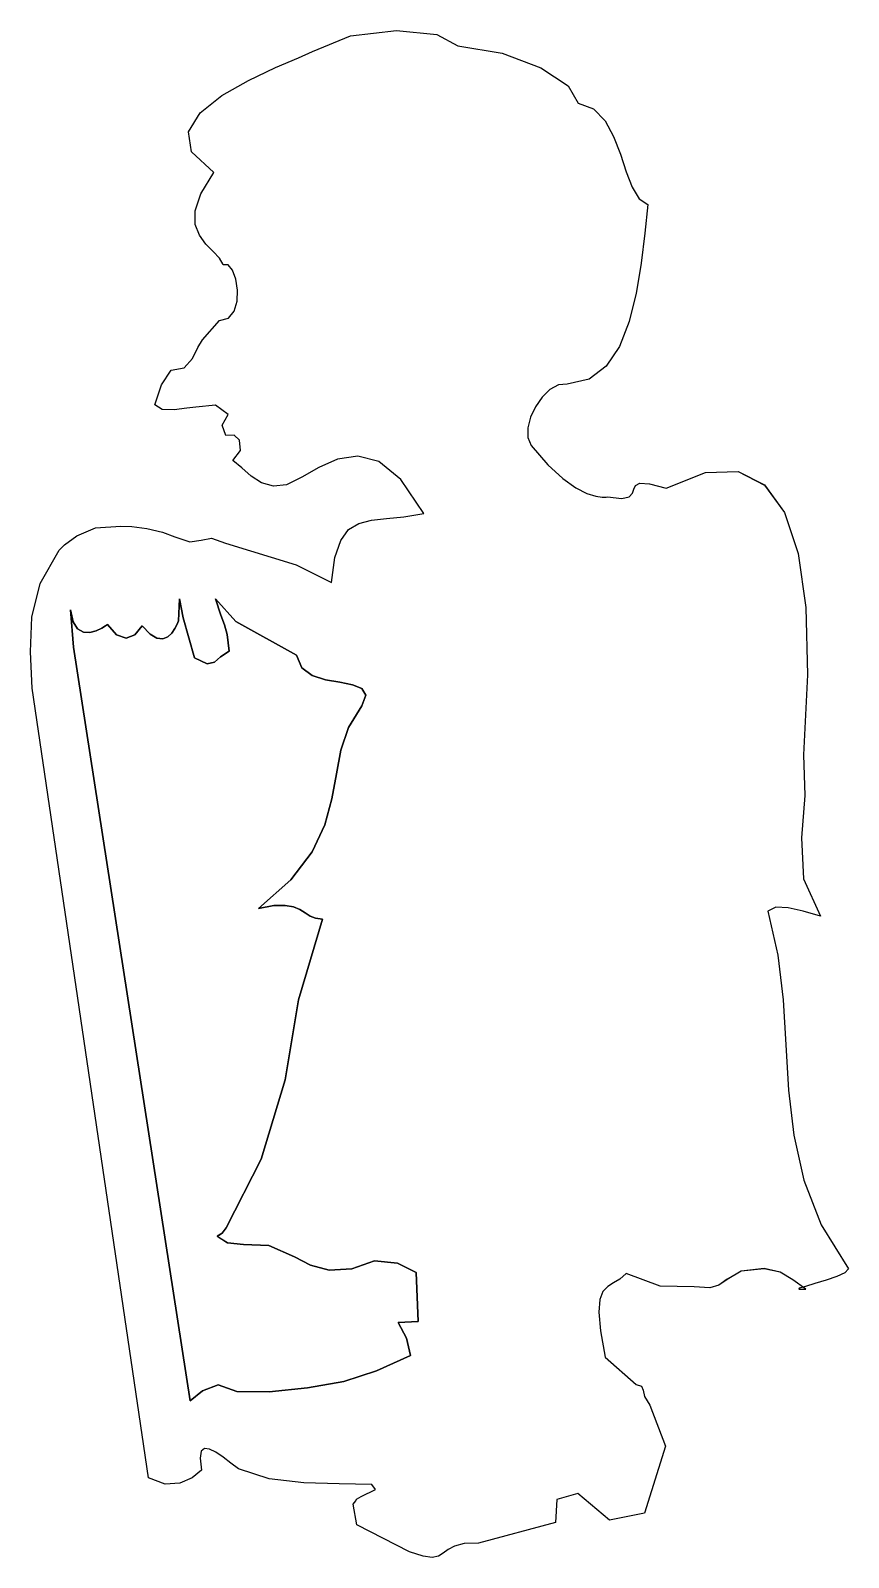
# Model space of a CAD drawing. Header units: millimetres. Extents: x 0.01 to 1.92, y 0.01 to 3.57.
import ezdxf

# ---------------------------------------------------------------- set-up
doc = ezdxf.new("R2010")
doc.units = ezdxf.units.MM
doc.layers.get('0').update_dxf_attribs({"linetype": 'CONTINUOUS', "true_color": 0xffffff})

msp = doc.modelspace()

# ---------------------------------------------------------------- linework, layer by layer
at = {"color": 0}
msp.add_line((0.4386, 2.2424), (0.4386, 2.2424), dxfattribs=at)
for points in [[(1.1852, 2.6902), (1.1736, 2.6655), (1.1673, 2.6408), (1.1673, 2.6182), (1.1751, 2.6001), (1.2143, 2.555), (1.2493, 2.5227), (1.2798, 2.501), (1.3055, 2.4879), (1.326, 2.4813), (1.3411, 2.4793), (1.3503, 2.4795), (1.3535, 2.48), (1.3866, 2.4766), (1.4042, 2.4802), (1.4119, 2.4883), (1.4151, 2.498), (1.4191, 2.5068), (1.4293, 2.5119), (1.4512, 2.5106), (1.4902, 2.5002), (1.5821, 2.5367), (1.6586, 2.539), (1.7199, 2.5077), (1.7663, 2.4439), (1.7983, 2.3483), (1.8161, 2.2217), (1.8201, 2.0649), (1.8108, 1.8789), (1.8138, 1.7839), (1.8065, 1.6853), (1.8111, 1.5893), (1.8503, 1.5023), (1.8104, 1.5139), (1.7749, 1.5221), (1.7464, 1.5233), (1.7276, 1.5138), (1.751, 1.4112), (1.7631, 1.3072), (1.7694, 1.2023), (1.7758, 1.0969), (1.788, 0.9915), (1.8115, 0.8866), (1.8522, 0.7826), (1.9158, 0.68), (1.9074, 0.671), (1.8885, 0.6619), (1.8637, 0.6533), (1.8376, 0.6456), (1.8152, 0.6392), (1.8009, 0.6346), (1.7997, 0.6324), (1.8162, 0.6329), (1.7861, 0.6547), (1.7565, 0.6721), (1.7191, 0.6805), (1.6654, 0.6747), (1.6326, 0.6556), (1.6133, 0.6422), (1.5925, 0.636), (1.5555, 0.6382), (1.4761, 0.6394), (1.3968, 0.6691), (1.3822, 0.6562), (1.3675, 0.6474), (1.3539, 0.6389), (1.3429, 0.6272), (1.3355, 0.6085), (1.3331, 0.5792), (1.3368, 0.5355), (1.348, 0.4739), (1.4201, 0.4106), (1.433, 0.4066), (1.4366, 0.397), (1.44, 0.3821), (1.4524, 0.362), (1.4886, 0.2667), (1.4395, 0.1103), (1.358, 0.094), (1.2843, 0.1562), (1.2349, 0.1421), (1.2321, 0.0883), (1.0524, 0.0405), (1.0188, 0.0394), (0.9963, 0.0337), (0.9813, 0.0256), (0.9701, 0.017), (0.9591, 0.0101), (0.9447, 0.0071), (0.9233, 0.0098), (0.8912, 0.0204), (0.7684, 0.0829), (0.7599, 0.1313), (0.7661, 0.1393), (0.768, 0.143), (0.779, 0.1494), (0.812, 0.1655), (0.8037, 0.177), (0.7277, 0.1787), (0.645, 0.1812), (0.5638, 0.1907), (0.4926, 0.2134), (0.4744, 0.2273), (0.4564, 0.2409), (0.4395, 0.2523), (0.4248, 0.2597), (0.4131, 0.2611), (0.4054, 0.2547), (0.4028, 0.2386), (0.4061, 0.2109), (0.3841, 0.1929), (0.3553, 0.1799), (0.321, 0.1777), (0.2826, 0.1924), (0.0111, 2.0338), (0.0071, 2.1188), (0.0104, 2.1994), (0.0298, 2.2777), (0.0741, 2.3555), (0.0864, 2.3679), (0.115, 2.3892), (0.159, 2.4078), (0.2176, 2.4119), (0.2433, 2.411), (0.2789, 2.406), (0.3153, 2.3977), (0.3435, 2.3867), (0.379, 2.3753), (0.405, 2.3794), (0.4298, 2.3836), (0.4618, 2.3721), (0.6267, 2.3217), (0.7093, 2.2801), (0.7176, 2.3383), (0.7309, 2.3783), (0.7495, 2.4037), (0.7733, 2.4182), (0.8026, 2.4255), (0.8376, 2.4293), (0.8781, 2.4332), (0.9246, 2.4409), (0.8716, 2.5204), (0.8201, 2.5622), (0.7706, 2.5751), (0.7238, 2.5676), (0.6802, 2.5483), (0.6403, 2.5257), (0.6047, 2.5084), (0.574, 2.5048), (0.5461, 2.5124), (0.5218, 2.5283), (0.4999, 2.5475), (0.4792, 2.5652), (0.4973, 2.5883), (0.4946, 2.612), (0.482, 2.6236), (0.4626, 2.6231), (0.4546, 2.6469), (0.468, 2.6724), (0.439, 2.6939), (0.3931, 2.6895), (0.372, 2.6871), (0.3426, 2.6832), (0.3143, 2.6837), (0.297, 2.6947), (0.3125, 2.7413), (0.3352, 2.7754), (0.3658, 2.7811), (0.3848, 2.8027), (0.3972, 2.8284), (0.4083, 2.8463), (0.4481, 2.8912), (0.4693, 2.8966), (0.4827, 2.9129), (0.4892, 2.9361), (0.49, 2.9624), (0.4861, 2.988), (0.4785, 3.0089), (0.4684, 3.0214), (0.4569, 3.0214), (0.448, 3.0366), (0.4333, 3.0521), (0.4163, 3.0693), (0.4012, 3.0899), (0.3916, 3.1152), (0.3914, 3.147), (0.4046, 3.1868), (0.4349, 3.236), (0.4349, 3.236), (0.383, 3.2843), (0.3761, 3.3311), (0.4031, 3.3752), (0.4532, 3.4156), (0.5154, 3.4512), (0.5786, 3.481), (0.6321, 3.5037), (0.6648, 3.5184), (0.7541, 3.5552), (0.8615, 3.5674), (0.9554, 3.5585), (1.004, 3.532), (1.1078, 3.5146), (1.1981, 3.4805), (1.2617, 3.4388), (1.2854, 3.3983), (1.321, 3.3847), (1.3478, 3.3572), (1.3678, 3.3205), (1.3836, 3.2793), (1.3971, 3.2382), (1.4109, 3.2018), (1.427, 3.1747), (1.4477, 3.1616), (1.4407, 3.0949), (1.4322, 3.0247), (1.4205, 2.9547), (1.404, 2.8888), (1.3812, 2.8308), (1.3506, 2.7847), (1.3105, 2.7542), (1.2594, 2.7432), (1.2391, 2.7413), (1.2192, 2.7304), (1.2008, 2.7126), (1.1852, 2.6902), (1.1736, 2.6655), (1.1673, 2.6408), (1.1673, 2.6182), (1.1751, 2.6), (1.2143, 2.555), (1.2493, 2.5226), (1.2798, 2.501), (1.3055, 2.4879), (1.326, 2.4813), (1.3411, 2.4793), (1.3503, 2.4795), (1.3535, 2.48), (1.3866, 2.4766), (1.4042, 2.4802), (1.4119, 2.4883), (1.4151, 2.498), (1.4191, 2.5068), (1.4293, 2.5119), (1.4512, 2.5106), (1.4902, 2.5002), (1.5821, 2.5367), (1.6586, 2.539), (1.7199, 2.5078), (1.7663, 2.4439), (1.7983, 2.3483), (1.8161, 2.2217), (1.8201, 2.0649), (1.8108, 1.8789), (1.8138, 1.784), (1.8065, 1.6853), (1.8111, 1.5893), (1.8503, 1.5023), (1.8104, 1.5139), (1.7749, 1.5221), (1.7464, 1.5233), (1.7276, 1.5138), (1.751, 1.4112), (1.7631, 1.3072), (1.7694, 1.2023), (1.7758, 1.0968), (1.788, 0.9915), (1.8115, 0.8866), (1.8522, 0.7826), (1.9158, 0.6799), (1.9074, 0.671), (1.8885, 0.6619), (1.8637, 0.6533), (1.8376, 0.6456), (1.8152, 0.6392), (1.8009, 0.6346), (1.7997, 0.6324), (1.8162, 0.6329), (1.7861, 0.6547), (1.7565, 0.6722), (1.7191, 0.6804), (1.6654, 0.6747), (1.6326, 0.6555), (1.6133, 0.6422), (1.5925, 0.636), (1.5555, 0.6382), (1.4761, 0.6394), (1.3968, 0.6691), (1.3822, 0.6562), (1.3675, 0.6474), (1.3539, 0.6389), (1.3429, 0.6272), (1.3355, 0.6085), (1.3331, 0.5792), (1.3368, 0.5355), (1.348, 0.4739), (1.4201, 0.4106), (1.433, 0.4066), (1.4366, 0.397), (1.44, 0.3821), (1.4524, 0.362), (1.4886, 0.2667), (1.4395, 0.1103), (1.358, 0.094), (1.2843, 0.1563), (1.2349, 0.1421), (1.2321, 0.0883), (1.0524, 0.0406), (1.0188, 0.0394), (0.9963, 0.0337), (0.9813, 0.0256), (0.9701, 0.017), (0.9591, 0.0101), (0.9447, 0.0071), (0.9233, 0.0098), (0.8912, 0.0204), (0.7684, 0.0829), (0.7599, 0.1313), (0.7661, 0.1393), (0.768, 0.143), (0.779, 0.1494), (0.812, 0.1655), (0.8037, 0.177), (0.7277, 0.1787), (0.645, 0.1812), (0.5638, 0.1907), (0.4926, 0.2134), (0.4744, 0.2273), (0.4564, 0.2409), (0.4395, 0.2523), (0.4248, 0.2597), (0.4131, 0.2611), (0.4054, 0.2547), (0.4028, 0.2386), (0.4061, 0.2109), (0.3841, 0.193), (0.3553, 0.1799), (0.321, 0.1777), (0.2826, 0.1924), (0.0111, 2.0338), (0.0071, 2.1188), (0.0104, 2.1994), (0.0298, 2.2777), (0.0741, 2.3555), (0.0864, 2.3679), (0.115, 2.3892), (0.159, 2.4078), (0.2176, 2.4119), (0.2433, 2.411), (0.2789, 2.406), (0.3153, 2.3977), (0.3435, 2.3867), (0.379, 2.3753), (0.405, 2.3794), (0.4298, 2.3836), (0.4618, 2.3721), (0.6267, 2.3217), (0.7093, 2.2802), (0.7176, 2.3384), (0.7309, 2.3783), (0.7495, 2.4037), (0.7733, 2.4182), (0.8026, 2.4255), (0.8376, 2.4293), (0.8781, 2.4332), (0.9246, 2.4409), (0.8716, 2.5204), (0.8201, 2.5622), (0.7706, 2.5751), (0.7238, 2.5676), (0.6802, 2.5483), (0.6403, 2.5257), (0.6047, 2.5084), (0.574, 2.5048), (0.5461, 2.5124), (0.5218, 2.5283), (0.4999, 2.5475), (0.4792, 2.5652), (0.4973, 2.5883), (0.4946, 2.612), (0.482, 2.6236), (0.4626, 2.6231), (0.4546, 2.6469), (0.468, 2.6724), (0.439, 2.694), (0.3931, 2.6895), (0.372, 2.6871), (0.3426, 2.6832), (0.3143, 2.6837), (0.297, 2.6947), (0.3125, 2.7413), (0.3352, 2.7754), (0.3658, 2.7811), (0.3848, 2.8027), (0.3972, 2.8283), (0.4083, 2.8463), (0.4481, 2.8912), (0.4693, 2.8966), (0.4827, 2.9128), (0.4892, 2.936), (0.49, 2.9623), (0.4861, 2.988), (0.4785, 3.0089), (0.4684, 3.0214), (0.4569, 3.0215), (0.448, 3.0367), (0.4333, 3.0521), (0.4163, 3.0693), (0.4012, 3.0899), (0.3916, 3.1152), (0.3914, 3.147), (0.4046, 3.1868), (0.4349, 3.236), (0.4349, 3.236), (0.383, 3.2843), (0.3761, 3.3311), (0.4031, 3.3752), (0.4532, 3.4156), (0.5154, 3.4512), (0.5786, 3.481), (0.6321, 3.5037), (0.6648, 3.5184), (0.7541, 3.5552), (0.8615, 3.5674), (0.9554, 3.5585), (1.004, 3.532), (1.1078, 3.5146), (1.1981, 3.4805), (1.2617, 3.4388), (1.2854, 3.3983), (1.321, 3.3847), (1.3478, 3.3572), (1.3678, 3.3205), (1.3836, 3.2793), (1.3971, 3.2382), (1.4109, 3.2018), (1.427, 3.1747), (1.4477, 3.1616), (1.4407, 3.0949), (1.4322, 3.0247), (1.4205, 2.9546), (1.404, 2.8887), (1.3812, 2.8308), (1.3506, 2.7847), (1.3105, 2.7542), (1.2594, 2.7431), (1.2391, 2.7413), (1.2192, 2.7304), (1.2008, 2.7126), (1.1852, 2.6902)], [(0.6405, 2.0817), (0.628, 2.1107), (0.4865, 2.1896), (0.4386, 2.2424), (0.4386, 2.2424), (0.4512, 2.204), (0.4596, 2.1819), (0.4657, 2.1594), (0.4709, 2.12), (0.4508, 2.1073), (0.4368, 2.0947), (0.4196, 2.091), (0.3898, 2.1048), (0.3631, 2.1982), (0.3551, 2.2423), (0.3523, 2.1908), (0.3493, 2.1831), (0.3442, 2.173), (0.3369, 2.1626), (0.3274, 2.154), (0.3157, 2.1494), (0.3019, 2.1507), (0.286, 2.16), (0.2679, 2.1794), (0.2507, 2.158), (0.23, 2.1508), (0.208, 2.1585), (0.1864, 2.1822), (0.1824, 2.1793), (0.1732, 2.1737), (0.1603, 2.1678), (0.1455, 2.164), (0.1304, 2.1646), (0.1168, 2.172), (0.1063, 2.1885), (0.1006, 2.2165), (0.1077, 2.1298), (0.3796, 0.3726), (0.4087, 0.3958), (0.4449, 0.4098), (0.4883, 0.394), (0.5642, 0.3934), (0.6537, 0.4028), (0.7382, 0.4172), (0.8142, 0.4422), (0.8935, 0.4779), (0.8845, 0.5182), (0.865, 0.5549), (0.9115, 0.5569), (0.9071, 0.6717), (0.8633, 0.6936), (0.8101, 0.6984), (0.7569, 0.6798), (0.7042, 0.6771), (0.6603, 0.6883), (0.6234, 0.708), (0.5629, 0.7347), (0.5044, 0.7367), (0.4669, 0.7408), (0.4426, 0.7558), (0.4545, 0.7631), (0.4636, 0.7758), (0.5453, 0.9356), (0.6014, 1.1209), (0.6322, 1.3069), (0.6887, 1.4955), (0.6724, 1.4974), (0.6596, 1.5027), (0.6481, 1.51), (0.6359, 1.5176), (0.621, 1.524), (0.6012, 1.5276), (0.5747, 1.5269), (0.5392, 1.5202), (0.6149, 1.5872), (0.6642, 1.6521), (0.6939, 1.7151), (0.7106, 1.7757), (0.7209, 1.8339), (0.7316, 1.8895), (0.7492, 1.9425), (0.7806, 1.9925), (0.7893, 2.018), (0.7803, 2.0333), (0.7584, 2.0419), (0.7286, 2.0476), (0.6957, 2.0537), (0.6647, 2.0639), (0.6405, 2.0817), (0.6647, 2.0639), (0.6957, 2.0537), (0.7286, 2.0476), (0.7584, 2.0419), (0.7803, 2.0333), (0.7893, 2.018), (0.7806, 1.9925), (0.7492, 1.9425), (0.7316, 1.8895), (0.7209, 1.8339), (0.7106, 1.7757), (0.6939, 1.7151), (0.6642, 1.6521), (0.6149, 1.5872), (0.5392, 1.5202), (0.5747, 1.5269), (0.6012, 1.5276), (0.621, 1.524), (0.6359, 1.5176), (0.6481, 1.51), (0.6596, 1.5027), (0.6724, 1.4974), (0.6887, 1.4955), (0.6322, 1.3069), (0.6014, 1.1209), (0.5453, 0.9356), (0.4636, 0.7758), (0.4545, 0.7631), (0.4426, 0.7559), (0.4669, 0.7408), (0.5044, 0.7367), (0.5629, 0.7347), (0.6234, 0.708), (0.6603, 0.6883), (0.7042, 0.6772), (0.7569, 0.6798), (0.8101, 0.6984), (0.8633, 0.6936), (0.9071, 0.6717), (0.9115, 0.5569), (0.865, 0.5549), (0.8845, 0.5182), (0.8935, 0.4779), (0.8142, 0.4422), (0.7382, 0.4172), (0.6537, 0.4028), (0.5642, 0.3934), (0.4883, 0.3941), (0.4449, 0.4098), (0.4087, 0.3958), (0.3796, 0.3726), (0.1077, 2.1298), (0.1006, 2.2165), (0.1063, 2.1886), (0.1168, 2.172), (0.1304, 2.1646), (0.1455, 2.164), (0.1603, 2.1678), (0.1732, 2.1737), (0.1824, 2.1793), (0.1864, 2.1822), (0.208, 2.1585), (0.23, 2.1508), (0.2507, 2.158), (0.2679, 2.1794), (0.286, 2.1599), (0.3019, 2.1506), (0.3157, 2.1494), (0.3274, 2.154), (0.3369, 2.1626), (0.3442, 2.173), (0.3493, 2.1831), (0.3523, 2.1908), (0.3551, 2.2423), (0.3631, 2.1982), (0.3898, 2.1047), (0.4196, 2.091), (0.4368, 2.0947), (0.4508, 2.1073), (0.4709, 2.12), (0.4657, 2.1594), (0.4596, 2.1819), (0.4512, 2.204), (0.4386, 2.2424), (0.4865, 2.1896), (0.628, 2.1107), (0.6405, 2.0817)]]:
    msp.add_lwpolyline(points, dxfattribs=at)

doc.saveas('drawing.dxf')
